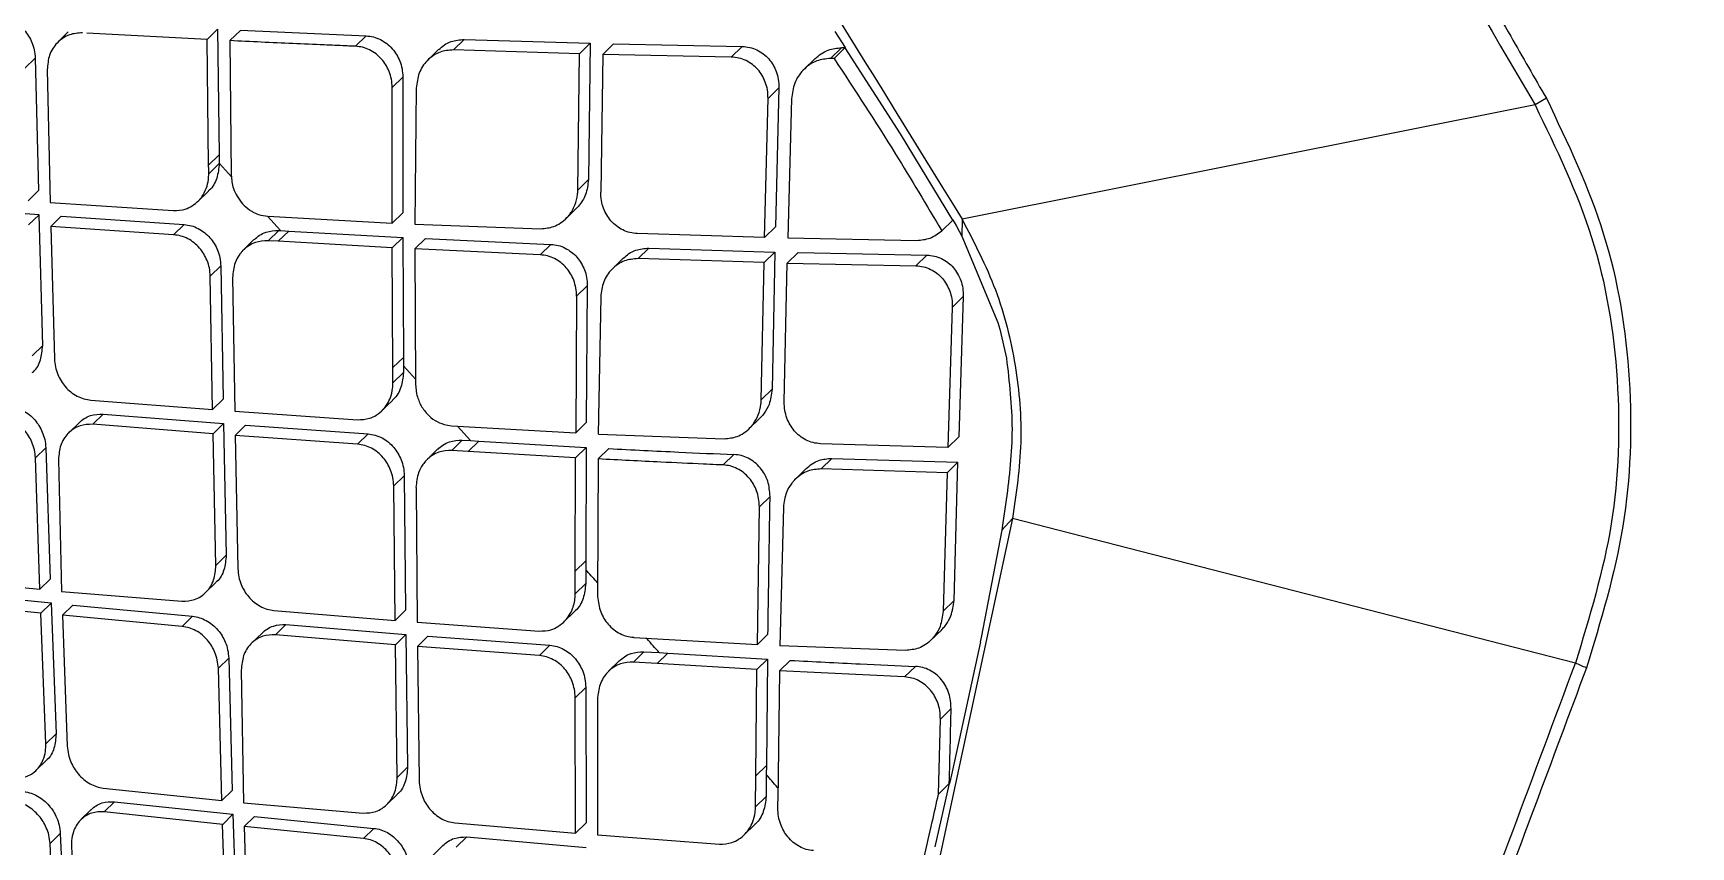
# Model space of a CAD drawing. Extents: x 525 to 613, y 487 to 635.
# Drawn here: x 602.765 to 604.891, y 579.124 to 580.167 of the extents above; entities that cross this region are included whole.
import ezdxf

# ---------------------------------------------------------------- set-up
doc = ezdxf.new("R2010")
doc.units = 0
doc.header["$MEASUREMENT"] = 0
doc.layers.add('1', color=4, linetype='Continuous')
doc.layers.add('STD TEST', color=3, linetype='Continuous')

# ---------------------------------------------------------------- blocks, each defined once
blk = doc.blocks.new('2023 VANGUARD')
at = {"layer": '1', "color": 3, "linetype": 'Continuous', "lineweight": 25}
for p, q in [((33.8504, -12.5222), (33.837, -12.5353)), ((34.0284, -12.532), (34.0419, -12.5188)), ((34.0419, -12.5187), (34.0438, -12.6799)), ((34.0575, -12.5334), (34.0711, -12.5202)), ((34.0711, -12.5201), (34.2323, -12.5272)), ((34.8333, -12.5215), (34.8469, -12.5423)), ((34.0284, -12.532), (33.8743, -12.5238)), ((34.0303, -12.693), (34.0284, -12.532)), ((34.0575, -12.5334), (34.0593, -12.7057)), ((34.2186, -12.5406), (34.2322, -12.5272)), ((34.3443, -12.5453), (34.358, -12.5319)), ((34.358, -12.5319), (34.5198, -12.5368)), ((34.506, -12.5503), (34.5198, -12.5368)), ((34.5198, -12.5368), (34.5174, -12.7115)), ((34.5358, -12.5511), (34.5497, -12.5375)), ((34.5497, -12.5375), (34.7147, -12.5408)), ((34.7007, -12.5545), (34.7147, -12.5408)), ((34.842, -12.5424), (34.8279, -12.5561)), ((34.8465, -12.5424), (34.8325, -12.5562)), ((34.8468, -12.5424), (34.842, -12.5424)), ((34.9177, -12.6529), (34.8466, -12.5425)), ((33.7945, -12.5688), (33.8079, -12.5557)), ((33.8079, -12.5557), (33.812, -12.7257)), ((34.3253, -12.5448), (34.3116, -12.5582)), ((34.506, -12.5503), (34.3443, -12.5453)), ((34.5037, -12.725), (34.506, -12.5503)), ((34.5358, -12.5511), (34.5332, -12.7277)), ((34.7007, -12.5545), (34.5358, -12.5511)), ((34.8081, -12.5564), (34.7941, -12.5701)), ((34.8325, -12.5562), (34.8279, -12.5561)), ((33.8233, -12.5705), (33.8272, -12.7408)), ((34.2657, -12.5934), (34.2794, -12.58)), ((34.2794, -12.58), (34.2794, -12.7541)), ((34.2658, -12.7674), (34.2657, -12.5934)), ((34.2967, -12.5941), (34.2949, -12.7688)), ((34.7617, -12.5937), (34.7478, -12.6074)), ((34.7617, -12.5937), (34.7573, -12.7721)), ((34.7434, -12.7857), (34.7478, -12.6074)), ((34.7779, -12.6078), (34.7732, -12.7864)), ((35.7315, -12.6157), (34.9966, -12.7622)), ((35.746, -12.6073), (35.7315, -12.6157)), ((34.9846, -12.7634), (34.9177, -12.6529)), ((34.0303, -12.693), (34.0438, -12.6799)), ((34.044, -12.6908), (34.0305, -12.704)), ((34.0438, -12.6799), (34.0439, -12.6906)), ((34.0597, -12.7079), (34.0441, -12.6909)), ((34.5037, -12.725), (34.5174, -12.7115)), ((33.7987, -12.7388), (33.812, -12.7257)), ((34.0166, -12.7395), (34.03, -12.7263)), ((33.8128, -12.7566), (33.6576, -12.7452)), ((33.8272, -12.7408), (33.985, -12.7512)), ((34.2658, -12.7674), (34.2794, -12.7541)), ((34.4885, -12.7617), (34.5022, -12.7482)), ((33.8128, -12.7566), (33.7995, -12.7696)), ((33.8175, -12.9244), (33.8128, -12.7566)), ((33.828, -12.7716), (33.8414, -12.7586)), ((33.828, -12.7716), (33.8325, -12.9413)), ((33.9855, -12.7823), (33.828, -12.7717)), ((33.8414, -12.7586), (33.999, -12.7692)), ((33.9855, -12.7823), (33.9989, -12.7692)), ((34.1227, -12.7769), (34.106, -12.7586)), ((34.1063, -12.7586), (34.2658, -12.7674)), ((34.1067, -12.7899), (34.1202, -12.7767)), ((34.1202, -12.7767), (34.1227, -12.7769)), ((34.1228, -12.7768), (34.1331, -12.7775)), ((34.2949, -12.7688), (34.4563, -12.7745)), ((34.7573, -12.7721), (34.7434, -12.7857)), ((34.9706, -12.7772), (34.9846, -12.7634)), ((34.9849, -12.7632), (34.9893, -12.7712)), ((34.9893, -12.7712), (34.9963, -12.7842)), ((34.9967, -12.7622), (34.9962, -12.7842)), ((34.0885, -12.7885), (34.075, -12.8017)), ((34.1196, -12.7907), (34.1067, -12.7899)), ((34.1196, -12.7907), (34.1331, -12.7775)), ((34.2659, -12.7989), (34.1196, -12.7907)), ((34.1331, -12.7775), (34.2794, -12.7856)), ((34.2659, -12.7989), (34.2794, -12.7856)), ((34.2794, -12.7856), (34.2801, -12.9395)), ((34.2949, -12.8004), (34.3085, -12.7871)), ((34.3085, -12.7871), (34.4693, -12.7946)), ((34.4693, -12.7946), (34.4556, -12.808)), ((34.7434, -12.7857), (34.58, -12.7808)), ((34.7733, -12.7864), (34.9385, -12.7895)), ((34.9962, -12.7842), (35.0427, -12.8948)), ((34.2666, -12.9527), (34.2659, -12.7989)), ((34.2949, -12.8004), (34.2955, -12.9739)), ((34.4556, -12.808), (34.2949, -12.8004)), ((34.5621, -12.8124), (34.5483, -12.8258)), ((34.5811, -12.8129), (34.5949, -12.7994)), ((34.7427, -12.818), (34.5811, -12.8129)), ((34.5949, -12.7994), (34.7566, -12.8044)), ((34.7391, -12.9939), (34.7427, -12.818)), ((34.7427, -12.818), (34.7565, -12.8044)), ((34.7566, -12.8044), (34.7529, -12.9804)), ((34.7686, -12.9967), (34.7725, -12.8188)), ((34.7725, -12.8188), (34.7864, -12.8052)), ((34.7725, -12.8188), (34.9375, -12.8222)), ((34.7864, -12.8052), (34.9515, -12.8084)), ((34.9375, -12.8222), (34.9515, -12.8084)), ((34.0325, -12.8353), (34.0459, -12.8222)), ((34.0354, -13.0064), (34.0325, -12.8353)), ((34.0459, -12.8222), (34.0488, -12.9933)), ((34.0611, -12.8372), (34.0639, -13.0085)), ((34.5023, -12.8612), (34.5011, -13.0364)), ((34.516, -12.8478), (34.5023, -12.8612)), ((34.516, -12.8478), (34.5147, -13.0231)), ((34.5332, -12.862), (34.5301, -13.0379)), ((34.9982, -12.8616), (34.9841, -12.8754)), ((34.9982, -12.8616), (34.9924, -13.0413)), ((34.9841, -12.8754), (34.9784, -13.055)), ((35.0427, -12.8948), (35.0452, -12.9034)), ((35.0452, -12.9034), (35.0536, -12.9406)), ((33.8042, -12.9374), (33.8175, -12.9244)), ((34.2666, -12.9527), (34.2801, -12.9395)), ((34.2801, -12.9395), (34.2802, -12.9505)), ((34.2668, -12.9721), (34.2803, -12.9589)), ((34.2802, -12.9505), (34.2803, -12.9589)), ((34.2955, -12.9675), (34.2802, -12.9505)), ((34.2955, -12.9739), (34.297, -12.9864)), ((34.7391, -12.9939), (34.7529, -12.9804)), ((33.8793, -12.9944), (34.0354, -13.0064)), ((34.0354, -13.0064), (34.0488, -12.9933)), ((34.0639, -13.0085), (34.2211, -13.0195)), ((34.2526, -13.0078), (34.2661, -12.9946)), ((33.8641, -13.0233), (33.8509, -13.0363)), ((33.8817, -13.0253), (33.895, -13.0123)), ((34.036, -13.0375), (33.8817, -13.0253)), ((33.895, -13.0123), (34.0494, -13.0244)), ((34.036, -13.0375), (34.0494, -13.0244)), ((34.0494, -13.0244), (34.0529, -13.1933)), ((34.0778, -13.0265), (34.0644, -13.0396)), ((34.0778, -13.0265), (34.2348, -13.0377)), ((34.3323, -13.0256), (34.342, -13.0273)), ((34.342, -13.0273), (34.5011, -13.0364)), ((34.3663, -13.0462), (34.3497, -13.0277)), ((34.5011, -13.0364), (34.5147, -13.0231)), ((34.7236, -13.0309), (34.7374, -13.0174)), ((34.0396, -13.2064), (34.036, -13.0375)), ((34.2214, -13.0508), (34.0644, -13.0396)), ((34.0644, -13.0396), (34.0678, -13.2104)), ((34.2214, -13.0508), (34.2348, -13.0377)), ((34.3421, -13.0588), (34.3557, -13.0456)), ((34.3557, -13.0456), (34.3663, -13.0462)), ((34.3633, -13.0601), (34.3769, -13.0469)), ((34.3663, -13.0462), (34.3769, -13.0469)), ((34.3769, -13.0469), (34.5146, -13.0549)), ((34.5302, -13.0379), (34.6914, -13.0438)), ((34.9784, -13.055), (34.8149, -13.0502)), ((34.9784, -13.055), (34.9924, -13.0413)), ((33.8082, -13.0684), (33.8214, -13.0554)), ((33.8139, -13.2368), (33.8082, -13.0684)), ((33.8214, -13.0554), (33.8271, -13.2239)), ((33.8378, -13.0704), (33.8418, -13.2395)), ((34.324, -13.0574), (34.3105, -13.0706)), ((34.3633, -13.0601), (34.3421, -13.0588)), ((34.501, -13.0682), (34.3633, -13.0601)), ((34.5006, -13.2137), (34.5009, -13.0682)), ((34.501, -13.0682), (34.5145, -13.0549)), ((34.5146, -13.0549), (34.5141, -13.2004)), ((34.5299, -13.0697), (34.5292, -13.2445)), ((34.5299, -13.0697), (34.5436, -13.0564)), ((34.6904, -13.0775), (34.7041, -13.0641)), ((34.8296, -13.069), (34.8158, -13.0826)), ((34.8296, -13.069), (34.9914, -13.0739)), ((34.9914, -13.0739), (34.9774, -13.0876)), ((34.9863, -13.2513), (34.9914, -13.0739)), ((34.2678, -13.1043), (34.2812, -13.0912)), ((34.2812, -13.0912), (34.2829, -13.2636)), ((34.7967, -13.082), (34.7829, -13.0955)), ((34.9774, -13.0876), (34.8158, -13.0826)), ((34.9774, -13.0876), (34.9724, -13.2649)), ((34.2695, -13.2767), (34.2678, -13.1043)), ((34.2964, -13.1063), (34.2978, -13.2789)), ((34.7341, -13.3078), (34.7367, -13.1312)), ((34.7504, -13.1177), (34.7367, -13.1312)), ((34.7675, -13.132), (34.7631, -13.3093)), ((35.0534, -13.1221), (35.0486, -13.1548)), ((35.0613, -13.146), (34.9422, -13.701)), ((35.0486, -13.1548), (35.0476, -13.1612)), ((35.0613, -13.146), (35.0477, -13.1612)), ((35.0477, -13.1612), (35.0212, -13.2989)), ((34.0396, -13.2064), (34.0529, -13.1933)), ((34.5006, -13.2137), (34.5141, -13.2004)), ((34.5141, -13.2004), (34.5141, -13.2118)), ((33.6608, -13.2218), (33.8139, -13.2368)), ((34.5141, -13.2118), (34.514, -13.2294)), ((33.6754, -13.2392), (33.8282, -13.2544)), ((33.8139, -13.2368), (33.8271, -13.2239)), ((33.8418, -13.2395), (33.9961, -13.2521)), ((34.0264, -13.2412), (34.0397, -13.2282)), ((34.514, -13.2294), (34.5005, -13.2427)), ((34.5292, -13.2445), (34.5292, -13.246)), ((33.815, -13.2674), (33.6622, -13.2521)), ((33.815, -13.2674), (33.8282, -13.2545)), ((33.8282, -13.2544), (33.8347, -13.4222)), ((33.8561, -13.2571), (33.8429, -13.2701)), ((33.8561, -13.2571), (34.0098, -13.2715)), ((34.1141, -13.264), (34.2695, -13.2767)), ((34.2695, -13.2767), (34.2829, -13.2636)), ((34.4861, -13.2786), (34.4996, -13.2654)), ((34.9863, -13.2513), (34.9724, -13.2649)), ((33.8215, -13.4351), (33.815, -13.2674)), ((33.9965, -13.2845), (33.8429, -13.2701)), ((33.8429, -13.2701), (33.8491, -13.438)), ((33.9965, -13.2845), (34.0098, -13.2715)), ((34.1162, -13.2951), (34.1295, -13.2821)), ((34.1295, -13.2821), (34.2833, -13.2948)), ((34.2978, -13.2789), (34.4545, -13.2904)), ((34.0988, -13.293), (34.0854, -13.3061)), ((34.2699, -13.3079), (34.1162, -13.2951)), ((34.2833, -13.2948), (34.2699, -13.3079)), ((34.2723, -13.478), (34.2699, -13.3079)), ((34.2833, -13.2948), (34.2856, -13.4649)), ((34.2982, -13.3102), (34.3116, -13.297)), ((34.3116, -13.297), (34.4681, -13.3087)), ((34.4546, -13.3219), (34.4681, -13.3087)), ((34.5757, -13.2985), (34.5752, -13.2984)), ((34.5757, -13.2985), (34.7341, -13.3078)), ((34.7341, -13.3078), (34.7477, -13.2944)), ((34.9566, -13.3022), (34.9705, -13.2887)), ((35.0201, -13.3043), (34.9931, -13.4298)), ((35.0212, -13.2989), (35.02, -13.3043)), ((34.0428, -13.3381), (34.0561, -13.3251)), ((34.0561, -13.3251), (34.0607, -13.4947)), ((34.2982, -13.3102), (34.3003, -13.4821)), ((34.4546, -13.3219), (34.2982, -13.3102)), ((34.5569, -13.3288), (34.5434, -13.342)), ((34.5751, -13.3302), (34.5886, -13.3169)), ((34.5886, -13.3169), (34.6082, -13.3181)), ((34.6055, -13.3321), (34.6191, -13.3188)), ((34.6082, -13.3181), (34.6191, -13.3188)), ((34.6191, -13.3188), (34.7473, -13.3264)), ((34.7336, -13.3398), (34.7473, -13.3264)), ((34.7473, -13.3264), (34.7458, -13.4628)), ((34.7626, -13.3414), (34.7763, -13.328)), ((34.9242, -13.3152), (34.7631, -13.3093)), ((34.0474, -13.5076), (34.0428, -13.3381)), ((34.0722, -13.3404), (34.0751, -13.5105)), ((34.6055, -13.3321), (34.5751, -13.3302)), ((34.7336, -13.3398), (34.6055, -13.3321)), ((34.7321, -13.4761), (34.7336, -13.3398)), ((34.7626, -13.3414), (34.7605, -13.5086)), ((34.923, -13.3493), (34.7626, -13.3414)), ((34.923, -13.3493), (34.9368, -13.3357)), ((34.5005, -13.3759), (34.514, -13.3627)), ((34.514, -13.3627), (34.5144, -13.5363)), ((34.501, -13.5495), (34.5005, -13.3759)), ((34.529, -13.378), (34.5292, -13.5518)), ((34.9688, -13.4033), (34.9826, -13.3898)), ((34.9665, -13.4994), (34.9688, -13.4033)), ((33.8347, -13.4222), (33.8215, -13.4351)), ((34.9931, -13.4298), (34.9831, -13.4747)), ((33.8092, -13.469), (33.8223, -13.4561)), ((34.2723, -13.478), (34.2856, -13.4649)), ((34.7318, -13.5157), (34.7321, -13.4761)), ((34.7321, -13.4761), (34.7458, -13.4628)), ((34.7456, -13.4745), (34.7454, -13.5024)), ((34.7458, -13.4628), (34.7456, -13.4745)), ((34.9831, -13.4747), (34.981, -13.4841)), ((33.8953, -13.4917), (34.0474, -13.5076)), ((34.0474, -13.5076), (34.0607, -13.4947)), ((34.2589, -13.513), (34.2722, -13.4999)), ((34.9803, -13.4859), (34.9618, -13.5671)), ((34.9665, -13.4994), (34.9803, -13.4859)), ((34.981, -13.4841), (34.9806, -13.486)), ((33.8798, -13.5194), (33.8666, -13.5322)), ((33.8965, -13.5222), (33.9096, -13.5093)), ((33.9096, -13.5093), (34.0616, -13.5254)), ((34.0751, -13.5105), (34.2287, -13.5238)), ((34.7318, -13.5157), (34.7454, -13.5024)), ((34.7604, -13.5176), (34.7605, -13.5086)), ((34.0484, -13.5384), (33.8965, -13.5222)), ((34.0539, -13.707), (34.0483, -13.5384)), ((34.0484, -13.5384), (34.0616, -13.5254)), ((34.0616, -13.5254), (34.0671, -13.6941)), ((34.076, -13.5412), (34.0893, -13.5282)), ((34.076, -13.5412), (34.0813, -13.7101)), ((34.2289, -13.5564), (34.076, -13.5412)), ((34.0893, -13.5282), (34.2422, -13.5434)), ((34.3461, -13.5363), (34.501, -13.5495)), ((34.501, -13.5495), (34.5144, -13.5364)), ((34.7171, -13.5519), (34.7307, -13.5386)), ((33.827, -13.563), (33.8401, -13.5501)), ((33.8348, -13.7294), (33.827, -13.563)), ((33.8401, -13.5501), (33.8479, -13.7165)), ((34.2289, -13.5564), (34.2422, -13.5434)), ((34.348, -13.5676), (34.3614, -13.5545)), ((34.3614, -13.5545), (34.5146, -13.5678)), ((34.5292, -13.5518), (34.6855, -13.5637)), ((33.8543, -13.5661), (33.8619, -13.7328)), ((34.3306, -13.5654), (34.3173, -13.5785))]:
    blk.add_line(p, q, dxfattribs=at)
at = {"layer": '1', "color": 3, "linetype": 'Continuous', "lineweight": 25, "flags": 128}
blk.add_lwpolyline([(35.7833, -13.3315), (35.4223, -13.2388), (35.0613, -13.146)], dxfattribs=at)
at = {"layer": '1', "color": 3, "linetype": 'Continuous', "lineweight": 25}
for points, knots in [([(30.856, -7.7897), (30.8702, -7.7977), (30.9074, -7.8185), (30.975, -7.8563), (31.0535, -7.9003), (31.1303, -7.9438), (31.1958, -7.9815), (31.2575, -8.0178), (31.3195, -8.0549), (31.4317, -8.1228), (31.5905, -8.2214), (31.8467, -8.3867), (32.1511, -8.5945), (32.5204, -8.865), (32.8995, -9.1641), (33.2837, -9.4953), (33.684, -9.8727), (34.0976, -10.3049), (34.5188, -10.7965), (34.8711, -11.2545), (35.1628, -11.6678), (35.3387, -11.9347), (35.45, -12.1109), (35.5013, -12.1934), (35.5521, -12.2766), (35.6009, -12.3576), (35.6504, -12.4411), (35.6978, -12.5235), (35.7307, -12.5808), (35.746, -12.6073)], [0, 0, 0, 0, 0.007015, 0.018363, 0.033423, 0.04585, 0.056436, 0.065972, 0.076735, 0.087613, 0.12255, 0.157338, 0.219068, 0.281467, 0.354683, 0.427219, 0.500115, 0.591822, 0.685047, 0.779146, 0.840884, 0.903128, 0.916964, 0.930722, 0.945004, 0.958992, 0.971501, 0.986828, 1, 1, 1, 1]), ([(30.848, -7.8044), (31.0503, -7.9187), (31.4548, -8.1472), (32.0376, -8.5302), (32.5997, -8.9408), (33.1365, -9.3808), (33.6437, -9.8513), (34.1207, -10.3516), (34.5684, -10.8812), (34.9866, -11.4371), (35.3786, -12.0142), (35.6138, -12.4152), (35.7315, -12.6157)], [0, 0, 0, 0, 0.100345, 0.20059, 0.300906, 0.400755, 0.500092, 0.599382, 0.699069, 0.799349, 0.899659, 1, 1, 1, 1]), ([(30.7281, -8.5542), (30.9452, -8.6835), (31.3794, -8.942), (31.9982, -9.3806), (32.5897, -9.8551), (33.1477, -10.3687), (33.6689, -10.9195), (34.1515, -11.5042), (34.599, -12.1167), (34.8641, -12.547), (34.9966, -12.7622)], [0, 0, 0, 0, 0.125001, 0.250001, 0.375003, 0.499997, 0.624991, 0.749994, 0.874996, 1, 1, 1, 1]), ([(26.8663, -9.7116), (26.937, -9.7812), (27.0812, -9.923), (27.2872, -10.1253), (27.4722, -10.3069), (27.6216, -10.4534), (27.7474, -10.5767), (27.8647, -10.6918), (27.9896, -10.8141), (28.1434, -10.965), (28.3305, -11.1483), (28.5539, -11.3673), (28.7978, -11.6064), (29.1727, -11.974), (29.664, -12.4562), (30.258, -13.0407), (30.9241, -13.6973), (31.6654, -14.4298), (32.3021, -15.0605), (32.756, -15.5099), (33.0391, -15.7902), (33.347, -16.0949), (33.6662, -16.4106), (33.8829, -16.6245), (33.9883, -16.7285)], [0, 0, 0, 0, 0.029767, 0.060688, 0.086611, 0.107534, 0.123455, 0.139475, 0.15683, 0.175896, 0.204115, 0.235405, 0.26976, 0.306593, 0.392938, 0.476282, 0.556631, 0.673578, 0.789035, 0.825555, 0.865273, 0.90861, 0.955567, 1, 1, 1, 1]), ([(33.7605, -12.5032), (33.7636, -12.5036), (33.7698, -12.5043), (33.7787, -12.5079), (33.7869, -12.5131), (33.7962, -12.5218), (33.8031, -12.533), (33.8071, -12.5455), (33.8077, -12.5522), (33.8079, -12.5557)], [0, 0, 0, 0, 0.128128, 0.254076, 0.378303, 0.501487, 0.735025, 0.863589, 1, 1, 1, 1]), ([(33.8687, -12.5234), (33.8629, -12.5238), (33.8539, -12.5243), (33.8432, -12.5299), (33.8337, -12.5378), (33.825, -12.5513), (33.8239, -12.5641), (33.8233, -12.5705)], [0, 0, 0, 0, 0.232854, 0.362829, 0.501703, 0.751076, 1, 1, 1, 1]), ([(34.2186, -12.5406), (34.2171, -12.5405), (34.2129, -12.5404), (34.1996, -12.5398), (34.1743, -12.5387), (34.1247, -12.5366), (34.0845, -12.5347), (34.0575, -12.5334)], [0, 0, 0, 0, 0.027614, 0.078222, 0.248424, 0.497807, 1, 1, 1, 1]), ([(34.2657, -12.5934), (34.2655, -12.5898), (34.2652, -12.5829), (34.2613, -12.5702), (34.2545, -12.5588), (34.2452, -12.5501), (34.2369, -12.5449), (34.2279, -12.5415), (34.2217, -12.5409), (34.2186, -12.5406)], [0, 0, 0, 0, 0.13734, 0.266535, 0.500813, 0.625263, 0.74975, 0.874437, 1, 1, 1, 1]), ([(34.2323, -12.5272), (34.2354, -12.5275), (34.2417, -12.5282), (34.2507, -12.5317), (34.2589, -12.5368), (34.2682, -12.5455), (34.275, -12.5568), (34.2788, -12.5696), (34.2792, -12.5765), (34.2794, -12.58)], [0, 0, 0, 0, 0.128095, 0.25352, 0.376904, 0.498937, 0.733436, 0.862666, 1, 1, 1, 1]), ([(34.3254, -12.5449), (34.3277, -12.5428), (34.3325, -12.5385), (34.3433, -12.5331), (34.3523, -12.5324), (34.358, -12.5319)], [0, 0, 0, 0, 0.264634, 0.538257, 1, 1, 1, 1]), ([(34.7147, -12.5408), (34.7179, -12.5411), (34.7243, -12.5416), (34.7335, -12.5449), (34.7418, -12.55), (34.7512, -12.5587), (34.7579, -12.5702), (34.7614, -12.5831), (34.7616, -12.5901), (34.7617, -12.5937)], [0, 0, 0, 0, 0.128784, 0.254115, 0.376834, 0.498004, 0.732893, 0.862307, 1, 1, 1, 1]), ([(34.8082, -12.5565), (34.8106, -12.5543), (34.8157, -12.5498), (34.8269, -12.544), (34.8362, -12.543), (34.842, -12.5424)], [0, 0, 0, 0, 0.265183, 0.541954, 1, 1, 1, 1]), ([(34.3443, -12.5453), (34.3384, -12.5458), (34.3293, -12.5465), (34.3182, -12.5524), (34.3083, -12.5606), (34.299, -12.5744), (34.2975, -12.5876), (34.2967, -12.5941)], [0, 0, 0, 0, 0.230364, 0.36011, 0.499494, 0.750099, 1, 1, 1, 1]), ([(34.7478, -12.6074), (34.7477, -12.6038), (34.7474, -12.5967), (34.7439, -12.5838), (34.7372, -12.5723), (34.7279, -12.5637), (34.7196, -12.5586), (34.7104, -12.5552), (34.704, -12.5547), (34.7007, -12.5545)], [0, 0, 0, 0, 0.137791, 0.267236, 0.501958, 0.622859, 0.745749, 0.871184, 1, 1, 1, 1]), ([(34.8279, -12.5561), (34.8219, -12.5568), (34.8087, -12.5582), (34.7924, -12.5701), (34.7807, -12.5873), (34.7788, -12.601), (34.7779, -12.6078)], [0, 0, 0, 0, 0.2278393, 0.4979306, 0.7496315, 1, 1, 1, 1]), ([(34.8325, -12.5562), (34.8591, -12.5968), (34.9067, -12.6695), (34.951, -12.7443), (34.9706, -12.7772)], [0, 0, 0, 0, 0.559001, 1, 1, 1, 1]), ([(35.7315, -12.6157), (35.7585, -12.6715), (35.8128, -12.7835), (35.8426, -12.9684), (35.8371, -13.1553), (35.8013, -13.2726), (35.7834, -13.3315)], [0, 0, 0, 0, 0.2483154, 0.4979255, 0.7477649, 1, 1, 1, 1]), ([(35.746, -12.6073), (35.7734, -12.6645), (35.8282, -12.7791), (35.8582, -12.9679), (35.8521, -13.1582), (35.8157, -13.2777), (35.7974, -13.3376)], [0, 0, 0, 0, 0.249093, 0.498766, 0.748345, 1, 1, 1, 1]), ([(34.044, -12.6908), (34.0433, -12.6973), (34.0419, -12.7101), (34.0354, -12.7218), (34.0303, -12.7259), (34.0299, -12.7262)], [0, 0, 0, 0, 0.479218, 0.957811, 1, 1, 1, 1]), ([(33.985, -12.7512), (33.9903, -12.751), (33.9989, -12.7506), (34.0098, -12.7453), (34.0158, -12.7405), (34.0196, -12.7363), (34.0233, -12.7315), (34.0276, -12.7233), (34.0303, -12.7129), (34.0304, -12.7064), (34.0305, -12.704)], [0, 0, 0, 0, 0.213306, 0.347766, 0.500723, 0.531614, 0.583585, 0.750396, 0.906493, 1, 1, 1, 1]), ([(34.0305, -12.704), (34.0305, -12.702), (34.0304, -12.6983), (34.0304, -12.6946), (34.0303, -12.693)], [0, 0, 0, 0, 0.56, 1, 1, 1, 1]), ([(34.0593, -12.7057), (34.0598, -12.7116), (34.0606, -12.7211), (34.0651, -12.7297), (34.0668, -12.7329)], [0, 0, 0, 0, 0.623236, 1, 1, 1, 1]), ([(34.5174, -12.7115), (34.5167, -12.7181), (34.5153, -12.7308), (34.5081, -12.7417), (34.5036, -12.747), (34.5026, -12.7477), (34.5021, -12.7481)], [0, 0, 0, 0, 0.474389, 0.904821, 0.954137, 1, 1, 1, 1]), ([(34.0668, -12.7329), (34.069, -12.7363), (34.0734, -12.743), (34.0797, -12.7479), (34.0828, -12.7503)], [0, 0, 0, 0, 0.501658, 1, 1, 1, 1]), ([(34.4563, -12.7745), (34.4621, -12.774), (34.4711, -12.7732), (34.4821, -12.7673), (34.4874, -12.7629), (34.4899, -12.7603), (34.4899, -12.7602), (34.4902, -12.7599), (34.4913, -12.7587), (34.4952, -12.754), (34.5005, -12.7447), (34.5031, -12.7337), (34.5038, -12.727), (34.5037, -12.7251), (34.5037, -12.725)], [0, 0, 0, 0, 0.2242894, 0.3550899, 0.4982785, 0.498812, 0.4998174, 0.5032439, 0.5157595, 0.5634325, 0.7488556, 0.9293824, 0.992656, 1, 1, 1, 1]), ([(34.58, -12.7808), (34.5768, -12.7805), (34.5706, -12.7799), (34.5615, -12.7764), (34.5533, -12.7713), (34.544, -12.7625), (34.5373, -12.751), (34.5336, -12.7382), (34.5333, -12.7312), (34.5332, -12.7277)], [0, 0, 0, 0, 0.127056, 0.252097, 0.375858, 0.499094, 0.733903, 0.86298, 1, 1, 1, 1]), ([(34.0828, -12.7504), (34.0841, -12.7512), (34.0876, -12.7536), (34.0956, -12.7571), (34.1023, -12.758), (34.1063, -12.7586)], [0, 0, 0, 0, 0.176183, 0.50069, 1, 1, 1, 1]), ([(33.999, -12.7692), (34.002, -12.7696), (34.0082, -12.7703), (34.0171, -12.774), (34.0252, -12.7792), (34.0344, -12.788), (34.0412, -12.7992), (34.0451, -12.8118), (34.0456, -12.8186), (34.0459, -12.8221)], [0, 0, 0, 0, 0.127409, 0.253023, 0.377327, 0.500955, 0.733552, 0.862552, 1, 1, 1, 1]), ([(34.0886, -12.7886), (34.0908, -12.7866), (34.0954, -12.7826), (34.1059, -12.7775), (34.1146, -12.777), (34.1202, -12.7767)], [0, 0, 0, 0, 0.260977, 0.533874, 1, 1, 1, 1]), ([(34.9385, -12.7895), (34.9444, -12.789), (34.9563, -12.7879), (34.9658, -12.7808), (34.9706, -12.7772)], [0, 0, 0, 0, 0.495317, 1, 1, 1, 1]), ([(34.9966, -12.7622), (35.0121, -12.792), (35.0431, -12.8517), (35.0673, -12.9496), (35.0756, -13.0492), (35.0661, -13.1137), (35.0613, -13.146)], [0, 0, 0, 0, 0.249972, 0.499969, 0.74998, 1, 1, 1, 1]), ([(34.0325, -12.8353), (34.0322, -12.8318), (34.0317, -12.825), (34.0277, -12.8124), (34.021, -12.8011), (34.0118, -12.7924), (34.0037, -12.7871), (33.9948, -12.7835), (33.9886, -12.7827), (33.9855, -12.7823)], [0, 0, 0, 0, 0.13743, 0.266447, 0.499166, 0.622217, 0.746713, 0.872479, 1, 1, 1, 1]), ([(34.1067, -12.7899), (34.1011, -12.7902), (34.0922, -12.7907), (34.0814, -12.7962), (34.0758, -12.8008), (34.0722, -12.8047), (34.0685, -12.8094), (34.0627, -12.8197), (34.0617, -12.8307), (34.0611, -12.8372)], [0, 0, 0, 0, 0.2265878, 0.3579467, 0.5012337, 0.5275502, 0.5780546, 0.7512107, 1, 1, 1, 1]), ([(34.4693, -12.7946), (34.4725, -12.7949), (34.4787, -12.7956), (34.4877, -12.7991), (34.4959, -12.8043), (34.5051, -12.813), (34.5118, -12.8244), (34.5155, -12.8372), (34.5158, -12.8442), (34.516, -12.8478)], [0, 0, 0, 0, 0.127648, 0.252807, 0.376147, 0.498552, 0.732466, 0.861986, 1, 1, 1, 1]), ([(34.5023, -12.8612), (34.5021, -12.8576), (34.5018, -12.8507), (34.4981, -12.8379), (34.4914, -12.8264), (34.4822, -12.8177), (34.474, -12.8125), (34.465, -12.809), (34.4588, -12.8083), (34.4556, -12.808)], [0, 0, 0, 0, 0.138102, 0.267632, 0.501317, 0.623363, 0.746938, 0.872262, 1, 1, 1, 1]), ([(34.5811, -12.8129), (34.5752, -12.8134), (34.5625, -12.8145), (34.5468, -12.8256), (34.5357, -12.8421), (34.534, -12.8554), (34.5332, -12.862)], [0, 0, 0, 0, 0.23121, 0.498605, 0.749523, 1, 1, 1, 1]), ([(34.5622, -12.8125), (34.5645, -12.8104), (34.5693, -12.8061), (34.5801, -12.8006), (34.5892, -12.7999), (34.5949, -12.7994)], [0, 0, 0, 0, 0.262418, 0.535799, 1, 1, 1, 1]), ([(34.9515, -12.8084), (34.9547, -12.8087), (34.9611, -12.8092), (34.9703, -12.8126), (34.9786, -12.8176), (34.9879, -12.8264), (34.9945, -12.838), (34.9979, -12.8509), (34.9981, -12.858), (34.9982, -12.8616)], [0, 0, 0, 0, 0.128694, 0.253981, 0.376762, 0.498226, 0.732464, 0.861951, 1, 1, 1, 1]), ([(34.9374, -12.8221), (34.9407, -12.8224), (34.9471, -12.8229), (34.9563, -12.8263), (34.9646, -12.8314), (34.9738, -12.8401), (34.9804, -12.8517), (34.9839, -12.8647), (34.9841, -12.8717), (34.9841, -12.8754)], [0, 0, 0, 0, 0.128492, 0.253719, 0.376576, 0.497608, 0.7319, 0.861607, 1, 1, 1, 1]), ([(33.8042, -12.959), (33.8047, -12.9586), (33.8096, -12.9546), (33.8159, -12.9432), (33.8169, -12.9307), (33.8175, -12.9244)], [0, 0, 0, 0, 0.048466, 0.524127, 1, 1, 1, 1]), ([(33.8325, -12.9413), (33.8328, -12.9448), (33.8334, -12.9515), (33.8374, -12.964), (33.8443, -12.9753), (33.8534, -12.9841), (33.8616, -12.9894), (33.8703, -12.9931), (33.8763, -12.994), (33.8793, -12.9944)], [0, 0, 0, 0, 0.136882, 0.265631, 0.498447, 0.623854, 0.748975, 0.874221, 1, 1, 1, 1]), ([(35.0536, -12.9406), (35.0571, -12.971), (35.0643, -13.032), (35.0571, -13.092), (35.0534, -13.1221)], [0, 0, 0, 0, 0.498154, 1, 1, 1, 1]), ([(34.2803, -12.9589), (34.2796, -12.9653), (34.2782, -12.9782), (34.2715, -12.99), (34.2664, -12.9941), (34.266, -12.9945)], [0, 0, 0, 0, 0.476463, 0.957332, 1, 1, 1, 1]), ([(34.2668, -12.9721), (34.2667, -12.9685), (34.2667, -12.962), (34.2666, -12.9555), (34.2666, -12.9527)], [0, 0, 0, 0, 0.56, 1, 1, 1, 1]), ([(34.2211, -13.0195), (34.2264, -13.0193), (34.235, -13.019), (34.246, -13.0136), (34.256, -13.0055), (34.2633, -12.9935), (34.2665, -12.9811), (34.2667, -12.9745), (34.2668, -12.9721)], [0, 0, 0, 0, 0.215404, 0.34949, 0.501157, 0.75014, 0.90752, 1, 1, 1, 1]), ([(34.297, -12.9864), (34.2985, -12.9911), (34.3014, -13.0003), (34.31, -13.012), (34.3204, -13.021), (34.3284, -13.0241), (34.3323, -13.0256)], [0, 0, 0, 0, 0.265265, 0.519148, 0.763403, 1, 1, 1, 1]), ([(34.7529, -12.9804), (34.7521, -12.9871), (34.7508, -12.9982), (34.7442, -13.0094), (34.7399, -13.0151), (34.7378, -13.0169), (34.7373, -13.0173)], [0, 0, 0, 0, 0.471772, 0.788172, 0.951733, 1, 1, 1, 1]), ([(33.7747, -13.0023), (33.7777, -13.0027), (33.7837, -13.0036), (33.7924, -13.0074), (33.8005, -13.0127), (33.8096, -13.0214), (33.8164, -13.0326), (33.8205, -13.0451), (33.8212, -13.0519), (33.8215, -13.0554)], [0, 0, 0, 0, 0.126275, 0.251524, 0.37612, 0.50054, 0.731894, 0.861395, 1, 1, 1, 1]), ([(34.6914, -13.0438), (34.6971, -13.0433), (34.7062, -13.0425), (34.7173, -13.0366), (34.723, -13.0317), (34.7268, -13.0276), (34.7307, -13.0226), (34.7358, -13.0134), (34.7385, -13.0027), (34.7391, -12.996), (34.7391, -12.9941), (34.7391, -12.9939)], [0, 0, 0, 0, 0.224869, 0.355398, 0.497971, 0.525518, 0.576514, 0.748473, 0.929616, 0.992798, 1, 1, 1, 1]), ([(34.8149, -13.0502), (34.8118, -13.0499), (34.8055, -13.0493), (34.7965, -13.0458), (34.7883, -13.0406), (34.7791, -13.0317), (34.7725, -13.0201), (34.7689, -13.0073), (34.7687, -13.0003), (34.7686, -12.9967)], [0, 0, 0, 0, 0.126648, 0.251458, 0.375222, 0.49875, 0.732968, 0.862318, 1, 1, 1, 1]), ([(33.8082, -13.0684), (33.8079, -13.0649), (33.8073, -13.0581), (33.8031, -13.0456), (33.7963, -13.0344), (33.7872, -13.0257), (33.7792, -13.0204), (33.7704, -13.0166), (33.7644, -13.0157), (33.7614, -13.0153)], [0, 0, 0, 0, 0.138543, 0.268019, 0.499421, 0.623299, 0.74811, 0.873553, 1, 1, 1, 1]), ([(33.8817, -13.0253), (33.8761, -13.0255), (33.8675, -13.0258), (33.857, -13.0309), (33.8478, -13.0385), (33.8394, -13.0516), (33.8383, -13.0642), (33.8378, -13.0704)], [0, 0, 0, 0, 0.229491, 0.360205, 0.501424, 0.750631, 1, 1, 1, 1]), ([(33.8642, -13.0234), (33.8663, -13.0215), (33.8707, -13.0176), (33.8809, -13.0128), (33.8895, -13.0125), (33.895, -13.0123)], [0, 0, 0, 0, 0.255572, 0.526693, 1, 1, 1, 1]), ([(34.2678, -13.1043), (34.2675, -13.1008), (34.2671, -13.0939), (34.2632, -13.0813), (34.2566, -13.0699), (34.2475, -13.0611), (34.2394, -13.0558), (34.2305, -13.0521), (34.2244, -13.0512), (34.2214, -13.0508)], [0, 0, 0, 0, 0.138361, 0.267738, 0.499458, 0.622846, 0.747471, 0.873015, 1, 1, 1, 1]), ([(34.2348, -13.0377), (34.2379, -13.0381), (34.244, -13.0389), (34.2529, -13.0426), (34.261, -13.0479), (34.27, -13.0568), (34.2767, -13.0681), (34.2806, -13.0807), (34.281, -13.0876), (34.2812, -13.0912)], [0, 0, 0, 0, 0.126948, 0.252454, 0.377043, 0.501414, 0.732654, 0.861822, 1, 1, 1, 1]), ([(34.3241, -13.0575), (34.3262, -13.0556), (34.3307, -13.0515), (34.3412, -13.0464), (34.35, -13.0459), (34.3557, -13.0456)], [0, 0, 0, 0, 0.251616, 0.525411, 1, 1, 1, 1]), ([(34.3421, -13.0588), (34.3365, -13.0591), (34.3276, -13.0596), (34.3167, -13.0651), (34.31, -13.0707), (34.304, -13.0781), (34.298, -13.0891), (34.297, -13.0998), (34.2963, -13.1063)], [0, 0, 0, 0, 0.227507, 0.358585, 0.501124, 0.590786, 0.751081, 1, 1, 1, 1]), ([(34.6904, -13.0775), (34.6874, -13.0774), (34.6788, -13.0771), (34.6522, -13.0758), (34.6017, -13.0735), (34.5568, -13.0711), (34.53, -13.0698)], [0, 0, 0, 0, 0.056897, 0.158738, 0.497267, 1, 1, 1, 1]), ([(34.5436, -13.0564), (34.5735, -13.058), (34.6269, -13.0607), (34.6805, -13.0631), (34.7041, -13.0641)], [0, 0, 0, 0, 0.56, 1, 1, 1, 1]), ([(34.7504, -13.1177), (34.7499, -13.1112), (34.7491, -13.1012), (34.7435, -13.089), (34.7378, -13.0808), (34.7307, -13.0739), (34.7225, -13.0686), (34.7135, -13.0651), (34.7073, -13.0644), (34.7041, -13.0641)], [0, 0, 0, 0, 0.248922, 0.377208, 0.498893, 0.624576, 0.749169, 0.872663, 1, 1, 1, 1]), ([(34.7968, -13.0821), (34.7992, -13.08), (34.8041, -13.0756), (34.815, -13.0702), (34.824, -13.0695), (34.8296, -13.069)], [0, 0, 0, 0, 0.268214, 0.539855, 1, 1, 1, 1]), ([(34.7367, -13.1312), (34.7365, -13.1276), (34.7362, -13.1206), (34.7326, -13.1077), (34.726, -13.0961), (34.7168, -13.0872), (34.7084, -13.0819), (34.6995, -13.0784), (34.6934, -13.0778), (34.6904, -13.0775)], [0, 0, 0, 0, 0.138751, 0.268542, 0.501595, 0.626291, 0.752773, 0.880722, 1, 1, 1, 1]), ([(34.8158, -13.0826), (34.8101, -13.083), (34.8009, -13.0837), (34.7898, -13.0896), (34.7843, -13.0941), (34.7814, -13.0971), (34.7802, -13.0985), (34.7763, -13.1032), (34.7699, -13.1139), (34.7684, -13.1253), (34.7675, -13.132)], [0, 0, 0, 0, 0.223988, 0.354978, 0.498595, 0.506502, 0.521139, 0.570596, 0.749813, 1, 1, 1, 1]), ([(34.7477, -13.2944), (34.7482, -13.2614), (34.749, -13.2026), (34.75, -13.1437), (34.7504, -13.1177)], [0, 0, 0, 0, 0.56, 1, 1, 1, 1]), ([(33.9893, -16.6933), (33.9889, -16.6929), (33.9856, -16.6895), (33.9746, -16.6784), (33.9354, -16.6386), (33.7891, -16.4902), (33.2206, -15.9119), (32.0987, -14.7662), (31.072, -13.7471), (30.4807, -13.1602)], [0, 0, 0, 0, 0.000353, 0.002828, 0.009436, 0.033986, 0.128384, 0.498019, 1, 1, 1, 1]), ([(34.0529, -13.1933), (34.0523, -13.1996), (34.0511, -13.2123), (34.0449, -13.2237), (34.04, -13.2277), (34.0395, -13.228)], [0, 0, 0, 0, 0.477253, 0.952395, 1, 1, 1, 1]), ([(33.9961, -13.2521), (34.0017, -13.2519), (34.0103, -13.2515), (34.0206, -13.2462), (34.0298, -13.2386), (34.0381, -13.2254), (34.0391, -13.2127), (34.0396, -13.2064)], [0, 0, 0, 0, 0.231819, 0.361881, 0.501268, 0.750408, 1, 1, 1, 1]), ([(34.0678, -13.2104), (34.0681, -13.2139), (34.0686, -13.2207), (34.0726, -13.2333), (34.0793, -13.2446), (34.0884, -13.2535), (34.0964, -13.2589), (34.1051, -13.2627), (34.1111, -13.2636), (34.1141, -13.264)], [0, 0, 0, 0, 0.137933, 0.267044, 0.498503, 0.624616, 0.749947, 0.874929, 1, 1, 1, 1]), ([(34.5005, -13.2427), (34.5005, -13.2373), (34.5005, -13.2276), (34.5005, -13.2179), (34.5005, -13.2137)], [0, 0, 0, 0, 0.559999, 1, 1, 1, 1]), ([(34.5293, -13.2289), (34.5287, -13.2283), (34.5237, -13.2226), (34.5186, -13.2169), (34.5141, -13.2118)], [0, 0, 0, 0, 0.110903, 1, 1, 1, 1]), ([(34.4545, -13.2904), (34.4596, -13.2902), (34.468, -13.29), (34.4791, -13.2847), (34.4894, -13.2764), (34.4977, -13.2629), (34.5004, -13.25), (34.5005, -13.2435), (34.5005, -13.2427)], [0, 0, 0, 0, 0.204499, 0.341355, 0.501379, 0.7506, 0.97047, 1, 1, 1, 1]), ([(34.514, -13.2294), (34.5133, -13.236), (34.5117, -13.249), (34.5051, -13.2608), (34.5, -13.2649), (34.4995, -13.2653)], [0, 0, 0, 0, 0.478714, 0.955442, 1, 1, 1, 1]), ([(34.5292, -13.246), (34.5301, -13.2528), (34.5317, -13.2655), (34.5407, -13.28), (34.5498, -13.2888), (34.558, -13.294), (34.5665, -13.2974), (34.5723, -13.2981), (34.5752, -13.2984)], [0, 0, 0, 0, 0.26494, 0.497759, 0.629944, 0.757265, 0.880376, 1, 1, 1, 1]), ([(34.9724, -13.2649), (34.9715, -13.2717), (34.9701, -13.2828), (34.9636, -13.2943), (34.9572, -13.302), (34.9502, -13.3079), (34.9391, -13.3139), (34.93, -13.3147), (34.9242, -13.3152)], [0, 0, 0, 0, 0.2511825, 0.4159249, 0.5018988, 0.6442542, 0.7747157, 1, 1, 1, 1]), ([(34.9704, -13.2885), (34.9709, -13.2881), (34.9731, -13.2863), (34.9773, -13.2806), (34.984, -13.2693), (34.9854, -13.2581), (34.9863, -13.2513)], [0, 0, 0, 0, 0.049011, 0.211884, 0.524067, 1, 1, 1, 1]), ([(34.0428, -13.3381), (34.0425, -13.3346), (34.0419, -13.3277), (34.0379, -13.3152), (34.0311, -13.3039), (34.0222, -13.2951), (34.0142, -13.2897), (34.0055, -13.2859), (33.9995, -13.285), (33.9965, -13.2845)], [0, 0, 0, 0, 0.139825, 0.269771, 0.499654, 0.624034, 0.749059, 0.874249, 1, 1, 1, 1]), ([(34.0098, -13.2715), (34.0128, -13.2719), (34.0187, -13.2729), (34.0274, -13.2767), (34.0354, -13.282), (34.0444, -13.2909), (34.0512, -13.3021), (34.0552, -13.3147), (34.0558, -13.3216), (34.0561, -13.3251)], [0, 0, 0, 0, 0.125538, 0.250498, 0.375277, 0.500386, 0.73017, 0.860123, 1, 1, 1, 1]), ([(34.0988, -13.2931), (34.1009, -13.2912), (34.1053, -13.2874), (34.1154, -13.2825), (34.124, -13.2822), (34.1295, -13.2821)], [0, 0, 0, 0, 0.25295, 0.523472, 1, 1, 1, 1]), ([(34.1162, -13.2951), (34.1106, -13.2953), (34.102, -13.2956), (34.0916, -13.3007), (34.0823, -13.3083), (34.0739, -13.3214), (34.0728, -13.334), (34.0722, -13.3404)], [0, 0, 0, 0, 0.230817, 0.361146, 0.501307, 0.750462, 1, 1, 1, 1]), ([(34.4681, -13.3087), (34.4712, -13.3091), (34.4772, -13.3099), (34.486, -13.3137), (34.4941, -13.3191), (34.5031, -13.328), (34.5096, -13.3394), (34.5134, -13.3521), (34.5138, -13.3591), (34.514, -13.3627)], [0, 0, 0, 0, 0.12634, 0.251447, 0.375887, 0.500259, 0.731117, 0.860813, 1, 1, 1, 1]), ([(34.6082, -13.3181), (34.603, -13.3122), (34.5975, -13.306), (34.592, -13.2997), (34.5917, -13.2994)], [0, 0, 0, 0, 0.947314, 1, 1, 1, 1]), ([(34.5005, -13.3759), (34.5003, -13.3723), (34.4999, -13.3654), (34.4961, -13.3526), (34.4896, -13.3412), (34.4806, -13.3323), (34.4725, -13.3269), (34.4637, -13.3232), (34.4577, -13.3224), (34.4546, -13.3219)], [0, 0, 0, 0, 0.139303, 0.269048, 0.499791, 0.623474, 0.748207, 0.873528, 1, 1, 1, 1]), ([(34.5751, -13.3302), (34.5694, -13.3305), (34.5605, -13.3309), (34.5496, -13.3366), (34.5399, -13.3446), (34.531, -13.3584), (34.5297, -13.3714), (34.529, -13.378)], [0, 0, 0, 0, 0.228407, 0.359359, 0.501415, 0.750649, 1, 1, 1, 1]), ([(34.557, -13.3289), (34.5591, -13.327), (34.5636, -13.3229), (34.5741, -13.3177), (34.583, -13.3172), (34.5886, -13.3169)], [0, 0, 0, 0, 0.248158, 0.522579, 1, 1, 1, 1]), ([(34.7763, -13.328), (34.8062, -13.3296), (34.8596, -13.3323), (34.9132, -13.3347), (34.9368, -13.3357)], [0, 0, 0, 0, 0.56, 1, 1, 1, 1]), ([(34.4345, -16.8379), (34.4456, -16.7984), (34.4679, -16.7194), (34.5097, -16.5834), (34.5588, -16.4306), (34.6176, -16.2588), (34.6898, -16.0689), (34.7712, -15.8583), (34.8637, -15.6362), (34.9793, -15.3549), (35.1221, -15.0114), (35.2893, -14.6043), (35.4569, -14.187), (35.6227, -13.7628), (35.7298, -13.4752), (35.7833, -13.3315)], [0, 0, 0, 0, 0.062561, 0.125095, 0.187382, 0.249789, 0.312754, 0.37631, 0.439124, 0.501607, 0.601699, 0.701611, 0.80118, 0.900668, 1, 1, 1, 1]), ([(35.7974, -13.3376), (35.753, -13.4569), (35.6619, -13.7015), (35.5224, -14.0599), (35.3791, -14.4202), (35.2369, -14.7692), (35.0974, -15.1067), (34.9892, -15.3677), (34.9101, -15.5598), (34.8559, -15.6912), (34.8036, -15.8187), (34.7541, -15.9407), (34.709, -16.0562), (34.6665, -16.1656), (34.6265, -16.2677), (34.5908, -16.3632), (34.561, -16.4474), (34.536, -16.5202), (34.5126, -16.5877), (34.4913, -16.6505), (34.4705, -16.7169), (34.454, -16.7813), (34.4408, -16.8204), (34.4348, -16.8382)], [0, 0, 0, 0, 0.082249, 0.168725, 0.250938, 0.337838, 0.421226, 0.501438, 0.538138, 0.573957, 0.608923, 0.645818, 0.681064, 0.714276, 0.751294, 0.786327, 0.81865, 0.848238, 0.87506, 0.90615, 0.934321, 0.970126, 1, 1, 1, 1]), ([(34.9688, -13.4033), (34.9687, -13.3997), (34.9685, -13.3926), (34.9649, -13.3797), (34.9585, -13.3681), (34.9494, -13.3592), (34.9413, -13.3539), (34.9324, -13.3503), (34.9261, -13.3496), (34.923, -13.3493)], [0, 0, 0, 0, 0.139448, 0.269545, 0.502085, 0.624486, 0.748099, 0.873011, 1, 1, 1, 1]), ([(34.9826, -13.3898), (34.9822, -13.3832), (34.9815, -13.3732), (34.976, -13.3609), (34.9704, -13.3526), (34.9633, -13.3456), (34.9552, -13.3403), (34.9462, -13.3367), (34.94, -13.3361), (34.9368, -13.3357)], [0, 0, 0, 0, 0.24898, 0.377409, 0.498886, 0.624703, 0.749132, 0.872736, 1, 1, 1, 1]), ([(35.7974, -13.3376), (35.795, -13.3366), (35.7902, -13.3346), (35.7856, -13.3326), (35.7833, -13.3315)], [0, 0, 0, 0, 0.499998, 1, 1, 1, 1]), ([(34.9803, -13.4859), (34.9807, -13.468), (34.9815, -13.4359), (34.9823, -13.4039), (34.9826, -13.3898)], [0, 0, 0, 0, 0.56, 1, 1, 1, 1]), ([(36.2822, -13.4108), (36.2238, -13.5362), (36.107, -13.7871), (35.9258, -14.1576), (35.7431, -14.5236), (35.5595, -14.8826), (35.3779, -15.2336), (35.2158, -15.5459), (35.0768, -15.8182), (34.9614, -16.0504), (34.8589, -16.2655), (34.773, -16.4598), (34.7032, -16.6315), (34.6475, -16.7811), (34.6038, -16.9127), (34.5811, -16.9877), (34.5697, -17.0251)], [0, 0, 0, 0, 0.082411, 0.164951, 0.247638, 0.330248, 0.412935, 0.496232, 0.559503, 0.622548, 0.685579, 0.749219, 0.81255, 0.875197, 0.937632, 1, 1, 1, 1]), ([(33.7794, -13.479), (33.7849, -13.479), (33.7934, -13.4789), (33.8035, -13.4739), (33.8124, -13.4667), (33.8189, -13.4555), (33.8215, -13.4436), (33.8215, -13.4373), (33.8215, -13.4351)], [0, 0, 0, 0, 0.234744, 0.363864, 0.500669, 0.749436, 0.912038, 1, 1, 1, 1]), ([(33.8347, -13.4222), (33.8342, -13.4284), (33.8332, -13.4409), (33.8272, -13.452), (33.8226, -13.4557), (33.8222, -13.456)], [0, 0, 0, 0, 0.481938, 0.961324, 1, 1, 1, 1]), ([(36.3132, -13.4253), (36.2563, -13.5543), (36.1425, -13.8128), (35.9683, -14.1956), (35.7935, -14.5741), (35.6183, -14.9451), (35.4448, -15.3069), (35.2893, -15.6272), (35.1552, -15.904), (35.0431, -16.1378), (34.942, -16.3519), (34.8558, -16.5433), (34.7828, -16.711), (34.722, -16.8561), (34.6705, -16.9827), (34.6431, -17.0545), (34.6294, -17.0904)], [0, 0, 0, 0, 0.082589, 0.165416, 0.24837, 0.331192, 0.414034, 0.497446, 0.560621, 0.623393, 0.686188, 0.749611, 0.812567, 0.875073, 0.937549, 1, 1, 1, 1]), ([(33.8491, -13.438), (33.8494, -13.4416), (33.8501, -13.4484), (33.8542, -13.4608), (33.861, -13.472), (33.8701, -13.4809), (33.8781, -13.4864), (33.8866, -13.4902), (33.8924, -13.4912), (33.8953, -13.4917)], [0, 0, 0, 0, 0.139395, 0.269086, 0.498819, 0.625988, 0.751701, 0.876266, 1, 1, 1, 1]), ([(34.2287, -13.5238), (34.2342, -13.5236), (34.2429, -13.5233), (34.2532, -13.518), (34.2623, -13.5103), (34.2706, -13.4971), (34.2717, -13.4844), (34.2723, -13.478)], [0, 0, 0, 0, 0.232816, 0.362551, 0.50109, 0.750206, 1, 1, 1, 1]), ([(34.2856, -13.4649), (34.285, -13.4713), (34.2837, -13.4841), (34.2774, -13.4955), (34.2725, -13.4995), (34.2721, -13.4998)], [0, 0, 0, 0, 0.480663, 0.958351, 1, 1, 1, 1]), ([(34.7607, -13.4918), (34.7604, -13.4915), (34.7554, -13.4857), (34.7504, -13.48), (34.7456, -13.4745)], [0, 0, 0, 0, 0.057056, 1, 1, 1, 1]), ([(33.7939, -13.4964), (33.7968, -13.4969), (33.8026, -13.498), (33.8111, -13.5018), (33.819, -13.5073), (33.828, -13.5161), (33.8348, -13.5272), (33.839, -13.5396), (33.8397, -13.5465), (33.8401, -13.5501)], [0, 0, 0, 0, 0.124236, 0.248777, 0.373907, 0.499968, 0.727065, 0.857874, 1, 1, 1, 1]), ([(34.3003, -13.4821), (34.3006, -13.4857), (34.3011, -13.4926), (34.305, -13.5052), (34.3116, -13.5166), (34.3205, -13.5256), (34.3286, -13.5311), (34.3372, -13.5349), (34.3431, -13.5358), (34.3461, -13.5363)], [0, 0, 0, 0, 0.138974, 0.268471, 0.498726, 0.625443, 0.750919, 0.875616, 1, 1, 1, 1]), ([(34.948, -13.5806), (34.9515, -13.5655), (34.9577, -13.5384), (34.9638, -13.5113), (34.9665, -13.4994)], [0, 0, 0, 0, 0.560014, 1, 1, 1, 1]), ([(37.0867, -13.4927), (37.0221, -13.63), (36.8933, -13.9041), (36.7039, -14.3048), (36.5169, -14.6944), (36.3317, -15.0706), (36.1474, -15.4327), (35.9638, -15.7787), (35.782, -16.1053), (35.6036, -16.4077), (35.4457, -16.6588), (35.3078, -16.8642), (35.1899, -17.0298), (35.0775, -17.1769), (35.0124, -17.2553), (34.9799, -17.2945)], [0, 0, 0, 0, 0.083389, 0.166545, 0.249266, 0.331863, 0.414655, 0.498053, 0.581911, 0.665729, 0.748937, 0.811246, 0.87376, 0.936869, 1, 1, 1, 1]), ([(33.827, -13.563), (33.8266, -13.5594), (33.8259, -13.5525), (33.8216, -13.5401), (33.8148, -13.529), (33.8059, -13.5202), (33.798, -13.5147), (33.7894, -13.5108), (33.7836, -13.5098), (33.7807, -13.5093)], [0, 0, 0, 0, 0.142081, 0.272851, 0.499876, 0.625279, 0.750676, 0.875488, 1, 1, 1, 1]), ([(33.8799, -13.5195), (33.8818, -13.5177), (33.886, -13.514), (33.8958, -13.5094), (33.9042, -13.5093), (33.9096, -13.5093)], [0, 0, 0, 0, 0.2479472, 0.5167268, 1, 1, 1, 1]), ([(34.6855, -13.5637), (34.6909, -13.5635), (34.6997, -13.5631), (34.7106, -13.5576), (34.7206, -13.5494), (34.728, -13.5373), (34.7313, -13.5247), (34.7316, -13.5181), (34.7318, -13.5157)], [0, 0, 0, 0, 0.219588, 0.352444, 0.500739, 0.749972, 0.909674, 1, 1, 1, 1]), ([(34.7454, -13.5024), (34.7446, -13.5089), (34.743, -13.5221), (34.7361, -13.534), (34.731, -13.5382), (34.7306, -13.5385)], [0, 0, 0, 0, 0.479548, 0.960976, 1, 1, 1, 1]), ([(34.8059, -13.572), (34.8029, -13.5716), (34.7968, -13.5708), (34.788, -13.5671), (34.7799, -13.5616), (34.7709, -13.5525), (34.7645, -13.541), (34.7609, -13.5282), (34.7606, -13.5212), (34.7604, -13.5176)], [0, 0, 0, 0, 0.125302, 0.250179, 0.375304, 0.501347, 0.732339, 0.861581, 1, 1, 1, 1]), ([(35.0584, -17.2618), (35.086, -17.2267), (35.1425, -17.1549), (35.2385, -17.0224), (35.3375, -16.8803), (35.4351, -16.7339), (35.5296, -16.5872), (35.633, -16.4217), (35.7426, -16.2407), (35.8545, -16.0495), (35.9513, -15.88), (36.0323, -15.7351), (36.0976, -15.6165), (36.1428, -15.5333), (36.1766, -15.471), (36.208, -15.4125), (36.2507, -15.3328), (36.3086, -15.2235), (36.3832, -15.0813), (36.4759, -14.9023), (36.5845, -14.6895), (36.7095, -14.441), (36.8515, -14.155), (37.006, -13.8403), (37.1141, -13.6178), (37.1685, -13.5059)], [0, 0, 0, 0, 0.057009, 0.116339, 0.171564, 0.222998, 0.270839, 0.315208, 0.37536, 0.427569, 0.471691, 0.508403, 0.537763, 0.559808, 0.569116, 0.582865, 0.601794, 0.625884, 0.65972, 0.700278, 0.747586, 0.801702, 0.862748, 0.930914, 1, 1, 1, 1]), ([(33.8965, -13.5222), (33.891, -13.5222), (33.8825, -13.5223), (33.8724, -13.5273), (33.8634, -13.5345), (33.8569, -13.5456), (33.8543, -13.5575), (33.8543, -13.5638), (33.8543, -13.5661)], [0, 0, 0, 0, 0.23328, 0.362763, 0.500654, 0.749462, 0.907358, 1, 1, 1, 1]), ([(34.2746, -13.6106), (34.2743, -13.607), (34.2738, -13.6), (34.2698, -13.5874), (34.2632, -13.5761), (34.2543, -13.5672), (34.2464, -13.5617), (34.2378, -13.5579), (34.2318, -13.5569), (34.2289, -13.5564)], [0, 0, 0, 0, 0.14114, 0.271595, 0.500072, 0.624845, 0.750007, 0.874918, 1, 1, 1, 1]), ([(34.2422, -13.5434), (34.2452, -13.5439), (34.2511, -13.5448), (34.2597, -13.5487), (34.2676, -13.5541), (34.2765, -13.5631), (34.2832, -13.5744), (34.2871, -13.587), (34.2876, -13.594), (34.2879, -13.5976)], [0, 0, 0, 0, 0.12487, 0.24956, 0.374494, 0.500215, 0.728507, 0.858899, 1, 1, 1, 1]), ([(34.3307, -13.5655), (34.3328, -13.5636), (34.3372, -13.5597), (34.3473, -13.5549), (34.3559, -13.5547), (34.3614, -13.5545)], [0, 0, 0, 0, 0.256529, 0.524559, 1, 1, 1, 1])]:
    blk.add_open_spline(points, degree=3, knots=knots, dxfattribs=at)
blk = doc.blocks.new('2026 Vanguard')
at = {"layer": 'STD TEST', "color": 1}
blk.add_blockref('2023 VANGUARD', (44.1613, 88.209), dxfattribs=at)

msp = doc.modelspace()

# ---------------------------------------------------------------- block references
at = {"layer": '1'}
msp.add_blockref('2026 Vanguard', (524.7985, 504.4821), dxfattribs=at)

doc.saveas('drawing.dxf')
